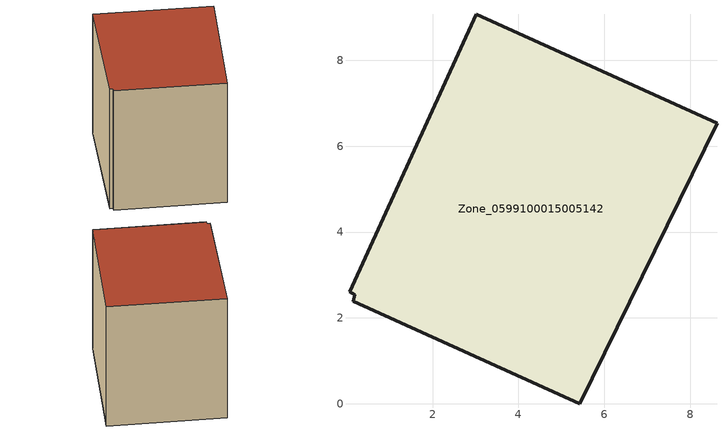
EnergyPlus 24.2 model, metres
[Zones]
Zone_0599100015005142
 floor ground (C_G): 0.2,2.54 0.07,2.6 3.01,9.07 8.62,6.53 5.42,0 0.15,2.39 z0.84
 wall outside (C_F): 5.42,0 8.62,6.53 3.01,9.07 0.07,2.6 0.2,2.54 0.15,2.39 5.42,0 z0.84:8
 roof outside (C_R): 0.2,2.54 0.15,2.39 5.42,0 8.62,6.53 3.01,9.07 0.07,2.6 z8
[BUILDING]
Pand.0599100015005142: North Axis=0; Terrain=City; Loads Convergence Tolerance Value=0.04; Temperature Convergence Tolerance Value=0.4; Solar Distribution=FullExterior; Maximum Number of Warmup Days=25; Minimum Number of Warmup Days=1
[Site:Location]
Rotterdam.The.Hague.AP_ZH_NLD Design_Conditions: Latitude=51.96; Longitude=4.45; Time Zone=1; Elevation=-4.5
[SITE:GROUNDTEMPERATURE:BUILDINGSURFACE]
18, 18, 18, 18, 18, 18, 18, 18, 18, 18, 18, 18
[MATERIAL] Thermal Absorptance=0.9; Solar Absorptance=0.7; Visible Absorptance=0.7
Name | Roughness | Thickness | Conductivity | Density | Specific Heat
G.TI.1965-1974 | MediumSmooth | 0.15 | 0.882353 | 540 | 1210
F.TI.1965-1974 | Rough | 0.3 | 0.697674 | 1920 | 840
R.TI.1965-1974 | MediumRough | 0.2 | 0.232558 | 1500 | 1000
[CONSTRUCTION]
C_G: G.TI.1965-1974
C_F: F.TI.1965-1974
C_R: R.TI.1965-1974
[ZONE]
Zone_0599100015005142: Type=1; Multiplier=1; Ceiling Height=Autocalculate; Volume=Autocalculate; Floor Area=autocalculate; Part of Total Floor Area=Yes
[ZONEINFILTRATION:DESIGNFLOWRATE]
Infil_Zone_0599100015005142: Zone or ZoneList or Space or SpaceList=Zone_0599100015005142; Schedule=AlwaysOn; Design Flow Rate Calculation Method=Flow/Area; Flow Rate per Floor Area=0.003; Constant Term Coefficient=1; Temperature Term Coefficient=0; Velocity Term Coefficient=0; Velocity Squared Term Coefficient=0
[HVACTEMPLATE:ZONE:IDEALLOADSAIRSYSTEM]
Zone_0599100015005142: Maximum Heating Supply Air Temperature=50; Minimum Cooling Supply Air Temperature=13; Maximum Heating Supply Air Humidity Ratio=0.0156; Minimum Cooling Supply Air Humidity Ratio=0.0077; Heating Limit=NoLimit; Cooling Limit=NoLimit; Dehumidification Control Type=ConstantSensibleHeatRatio; Cooling Sensible Heat Ratio=0.7; Dehumidification Setpoint=60; Humidification Control Type=None; Humidification Setpoint=30; Outdoor Air Method=None; Outdoor Air Flow Rate per Person=0.00944; Outdoor Air Flow Rate per Zone Floor Area=0; Outdoor Air Flow Rate per Zone=0; Demand Controlled Ventilation Type=None; Outdoor Air Economizer Type=NoEconomizer; Heat Recovery Type=None; Sensible Heat Recovery Effectiveness=0.7; Latent Heat Recovery Effectiveness=0.65
[ZONECONTROL:THERMOSTAT]
ThermostatControl_Zone_0599100015005142: Zone or ZoneList=Zone_0599100015005142; Control Type Schedule=DualSetpointControlType; Control 1=Thermostat_Zone_0599100015005142; Temperature Difference Between Cutout And Setpoint=0
[THERMOSTATSETPOINT:DUALSETPOINT]
Thermostat_Zone_0599100015005142: Heating Setpoint Temperature Schedule=HeatingSetpoint_Zone_0599100015005142; Cooling Setpoint Temperature Schedule=CoolingSetpoint_Zone_0599100015005142
[SCHEDULE:COMPACT]
HeatingSetpoint_Zone_0599100015005142: Through: 12/31, For: AllDays, Until: 24:00, 21
CoolingSetpoint_Zone_0599100015005142: Through: 12/31, For: AllDays, Until: 24:00, 24
DualSetpointControlType: Through: 12/31, For: AllDays, Until: 24:00, 4
AlwaysOn: Through: 12/31, For: AllDays, Until: 24:00, 1
